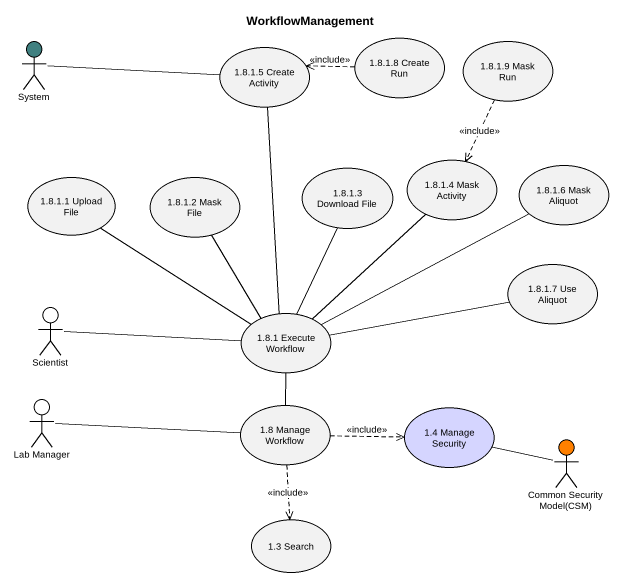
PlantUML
@startuml
title WorkflowManagement
usecase "1.8.1.8 Create Run" as u1_8_1_8_Create_Run
actor System #408080
usecase "1.8.1.5 Create Activity" as u1_8_1_5_Create_Activity
usecase "1.8.1.9 Mask Run" as u1_8_1_9_Mask_Run
usecase "1.8.1.1 Upload File" as u1_8_1_1_Upload_File
usecase "1.8.1.2 Mask File" as u1_8_1_2_Mask_File
usecase "1.8.1.3 Download File" as u1_8_1_3_Download_File
usecase "1.8.1.4 Mask Activity" as u1_8_1_4_Mask_Activity
usecase "1.8.1.6 Mask Aliquot" as u1_8_1_6_Mask_Aliquot
usecase "1.8.1.7 Use Aliquot" as u1_8_1_7_Use_Aliquot
actor Scientist
usecase "1.8.1 Execute Workflow" as u1_8_1_Execute_Workflow
actor "Lab Manager" as Lab_Manager
usecase "1.8 Manage Workflow" as u1_8_Manage_Workflow
usecase "1.4 Manage Security" as u1_4_Manage_Security #D5D5FF
actor "Common Security Model(CSM)" as Common_Security_Model_CSM #FF8000
usecase "1.3 Search" as u1_3_Search
u1_8_1_8_Create_Run .left.> u1_8_1_5_Create_Activity : <<include>>
System -right- u1_8_1_5_Create_Activity
u1_8_1_9_Mask_Run ..> u1_8_1_4_Mask_Activity : <<include>>
u1_8_1_1_Upload_File -- u1_8_1_Execute_Workflow
u1_8_1_3_Download_File -- u1_8_1_Execute_Workflow
Scientist -right- u1_8_1_Execute_Workflow
u1_8_1_Execute_Workflow -up- u1_8_1_5_Create_Activity
u1_8_1_Execute_Workflow -up- u1_8_1_2_Mask_File
u1_8_1_Execute_Workflow -up- u1_8_1_4_Mask_Activity
u1_8_1_Execute_Workflow -right- u1_8_1_6_Mask_Aliquot
u1_8_1_Execute_Workflow -right- u1_8_1_7_Use_Aliquot
u1_8_1_Execute_Workflow -- u1_8_Manage_Workflow
Lab_Manager -right- u1_8_Manage_Workflow
u1_8_Manage_Workflow .right.> u1_4_Manage_Security : <<include>>
u1_8_Manage_Workflow ..> u1_3_Search : <<include>>
Common_Security_Model_CSM -left- u1_4_Manage_Security
@enduml
